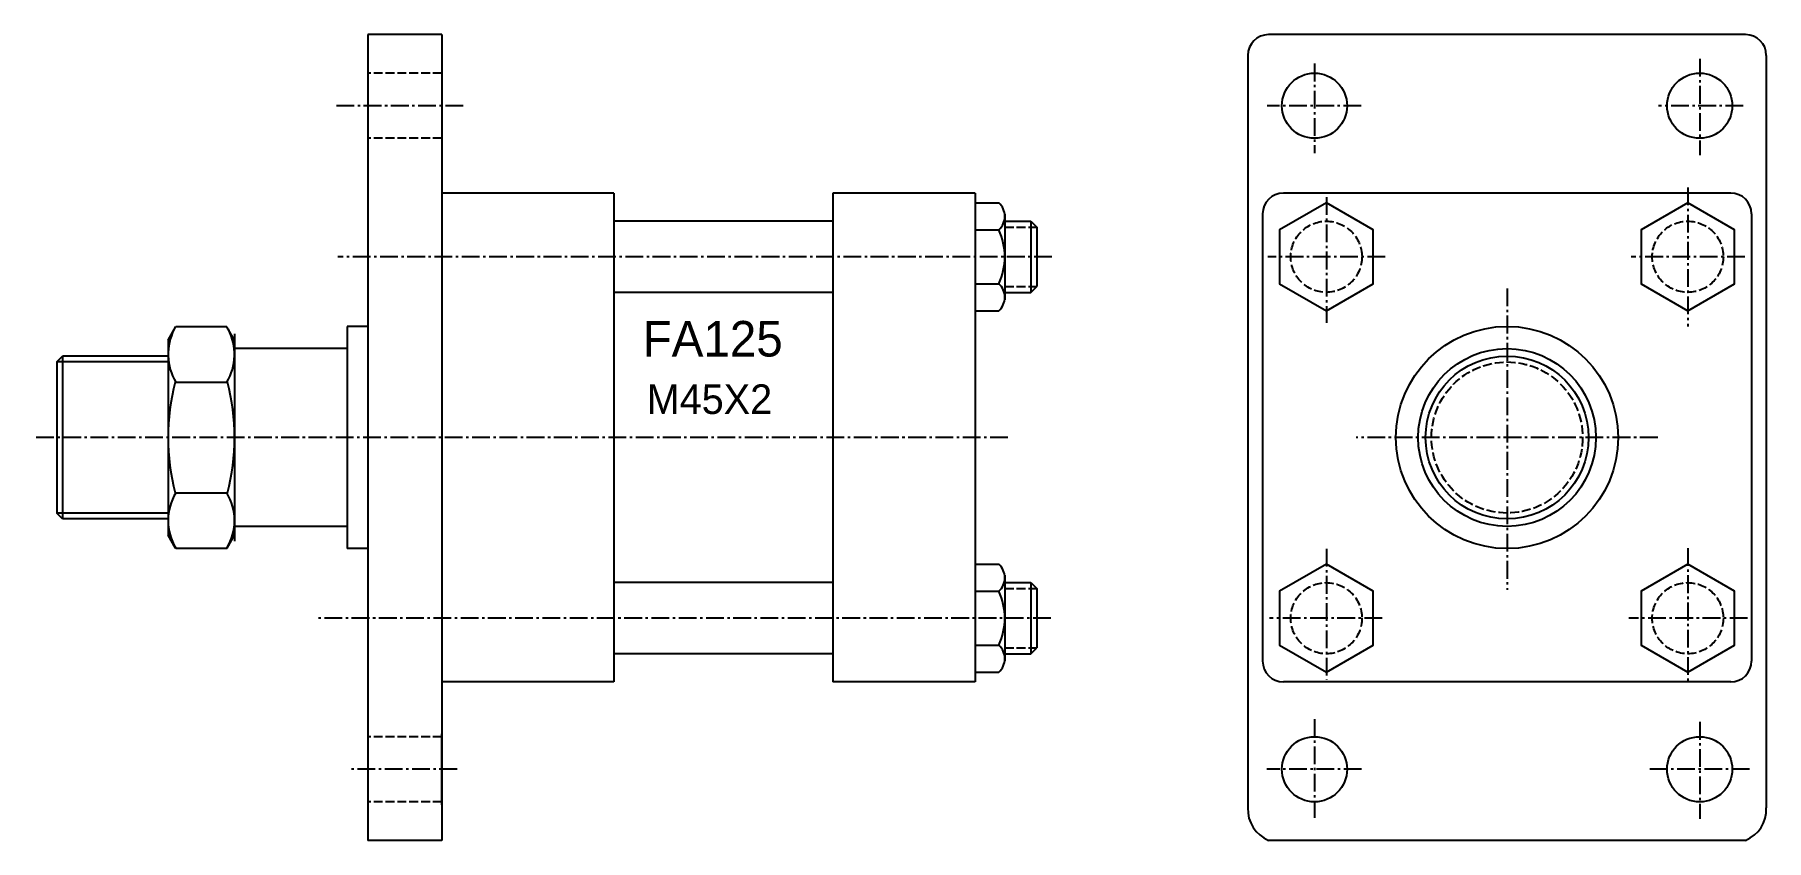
# Model space of a CAD drawing. Extents: x 34 to 618, y 134 to 406.
import ezdxf

# ---------------------------------------------------------------- set-up
doc = ezdxf.new("R2010")
doc.units = 0
doc.header["$MEASUREMENT"] = 0
doc.linetypes.add('DASHED', pattern=[4, 3, -1])
doc.linetypes.add('SCENTER', pattern=[9.2, 6, -1.2, 0.8, -1.2])
for name, color, linetype in [('CON', 2, 'CONTINUOUS'), ('DAS', 3, 'DASHED'), ('SCEN', 1, 'SCENTER'), ('UTI', 7, 'CONTINUOUS')]:
    doc.layers.add(name, color=color, linetype=linetype)

msp = doc.modelspace()

# ---------------------------------------------------------------- linework, layer by layer
at = {"layer": 'CON'}
for p, q in [((146.27, 406.49), (146.27, 134.49)), ((171.27, 406.49), (146.27, 406.49)), ((171.27, 406.49), (171.27, 134.49)), ((611.3, 406.49), (450.3, 406.49)), ((443.3, 399.49), (443.3, 145.49)), ((618.3, 399.49), (618.3, 145.49)), ((229.27, 352.99), (171.27, 352.99)), ((229.27, 352.99), (229.27, 187.99)), ((303.27, 352.99), (303.27, 187.99)), ((351.27, 352.99), (303.27, 352.99)), ((351.27, 352.99), (351.27, 187.99)), ((606.3, 352.99), (455.3, 352.99)), ((351.27, 349.71), (359.27, 349.71)), ((361.27, 345.99), (361.27, 316.99)), ((448.3, 345.99), (448.3, 194.99)), ((613.3, 345.99), (613.3, 194.99)), ((303.27, 343.49), (229.27, 343.49)), ((351.27, 340.6), (359.27, 340.6)), ((361.27, 343.49), (370.1, 343.49)), ((370.1, 343.49), (370.1, 319.49)), ((370.1, 343.49), (372.1, 341.49)), ((372.1, 341.49), (372.1, 321.49)), ((351.27, 322.38), (359.27, 322.38)), ((370.1, 319.49), (372.1, 321.49)), ((303.27, 319.49), (229.27, 319.49)), ((361.27, 319.49), (370.1, 319.49)), ((351.27, 313.27), (359.27, 313.27)), ((78.88, 303.39), (81.49, 307.91)), ((98.69, 307.85), (81.45, 307.85)), ((101.27, 303.39), (98.69, 307.85)), ((101.27, 305.49), (101.27, 235.49)), ((139.27, 307.99), (139.27, 232.99)), ((146.27, 307.99), (139.27, 307.99)), ((78.88, 303.39), (78.88, 237.47)), ((101.27, 303.39), (101.27, 237.47)), ((139.27, 300.49), (101.27, 300.49)), ((41.27, 295.99), (43.27, 297.99)), ((41.27, 295.99), (41.27, 244.99)), ((43.27, 297.99), (43.27, 242.99)), ((78.88, 297.99), (43.27, 297.99)), ((81.27, 289.17), (98.88, 289.17)), ((81.27, 289.17), (98.88, 289.17)), ((81.27, 251.81), (98.88, 251.81)), ((43.27, 242.99), (41.27, 244.99)), ((78.88, 242.99), (43.27, 242.99)), ((139.27, 240.49), (101.27, 240.49)), ((81.39, 233.13), (78.88, 237.47)), ((98.76, 233.13), (101.27, 237.47)), ((81.45, 233.13), (98.76, 233.13)), ((146.27, 232.99), (139.27, 232.99)), ((351.27, 227.71), (359.27, 227.71)), ((361.27, 223.99), (361.27, 194.99)), ((303.27, 221.49), (229.27, 221.49)), ((351.27, 218.6), (359.27, 218.6)), ((361.27, 221.49), (370.1, 221.49)), ((370.1, 221.49), (370.1, 197.49)), ((370.1, 221.49), (372.1, 219.49)), ((372.1, 219.49), (372.1, 199.49)), ((351.27, 200.38), (359.27, 200.38)), ((370.1, 197.49), (372.1, 199.49)), ((303.27, 197.49), (229.27, 197.49)), ((361.27, 197.49), (370.1, 197.49)), ((229.27, 187.99), (171.27, 187.99)), ((351.27, 187.99), (303.27, 187.99)), ((351.27, 191.27), (359.27, 191.27)), ((606.3, 187.99), (455.3, 187.99)), ((171.27, 146.49), (171.27, 170.49)), ((171.27, 134.49), (146.27, 134.49)), ((611.3, 134.49), (450.3, 134.49))]:
    msp.add_line(p, q, dxfattribs=at)
for points in [[(469.8, 313.27), (485.58, 322.38), (485.58, 340.6), (469.8, 349.71), (454.03, 340.6), (454.03, 322.38)], [(591.8, 313.27), (607.58, 322.38), (607.58, 340.6), (591.8, 349.71), (576.03, 340.6), (576.03, 322.38)], [(469.8, 191.27), (485.58, 200.38), (485.58, 218.6), (469.8, 227.71), (454.03, 218.6), (454.03, 200.38)], [(591.8, 191.27), (607.58, 200.38), (607.58, 218.6), (591.8, 227.71), (576.03, 218.6), (576.03, 200.38)]]:
    msp.add_lwpolyline(points, close=True, dxfattribs=at)
for centre, radius in [((465.8, 382.49), 11), ((595.8, 382.49), 11), ((530.8, 270.49), 37.5), ((530.8, 270.49), 30), ((530.8, 270.49), 27.5), ((465.8, 158.49), 11), ((595.8, 158.49), 11)]:
    msp.add_circle(centre, radius, dxfattribs=at)
for centre, radius, start, end in [((450.3, 399.49), 7, 90, 180), ((611.3, 399.49), 7, 0, 90), ((455.3, 345.99), 7, 90, 180), ((606.3, 345.99), 7, 0, 90), ((355.08, 345.15), 6.19, 312.58168, 47.41832), ((339.53, 331.49), 21.74, 335.23107, 24.76893), ((355.08, 317.83), 6.19, 312.58168, 47.41832), ((97.42, 298.59), 18.54, 152.98633, 210.53537), ((82.73, 298.59), 18.54, 329.46463, 27.01367), ((153.19, 270.49), 74.31, 165.44114, 194.55886), ((26.96, 270.49), 74.31, 345.44114, 14.55886), ((97.13, 242.47), 18.25, 149.21587, 210.78413), ((83.02, 242.47), 18.25, 329.21587, 30.78413), ((355.08, 223.15), 6.19, 312.58168, 47.41832), ((339.53, 209.49), 21.74, 335.23107, 24.76893), ((355.08, 195.83), 6.19, 312.58168, 47.41832), ((455.3, 194.99), 7, 180, 270), ((606.3, 194.99), 7, 270, 0), ((454.68, 145), 11.39, 177.55505, 247.38733), ((606.92, 145), 11.39, 292.61267, 2.44495)]:
    msp.add_arc(centre, radius, start, end, dxfattribs=at)
at = {"layer": 'DAS'}
for p, q in [((171.27, 393.49), (146.27, 393.49)), ((171.27, 371.49), (146.27, 371.49)), ((361.27, 341.49), (372.1, 341.49)), ((361.27, 321.49), (372.1, 321.49)), ((361.27, 219.49), (372.1, 219.49)), ((361.27, 199.49), (372.1, 199.49)), ((171.27, 169.49), (146.27, 169.49)), ((171.27, 147.49), (146.27, 147.49))]:
    msp.add_line(p, q, dxfattribs=at)
for centre, radius in [((469.8, 331.49), 12), ((591.8, 331.49), 12), ((530.8, 270.49), 25.5), ((469.8, 209.49), 12), ((591.8, 209.49), 12)]:
    msp.add_circle(centre, radius, dxfattribs=at)
at = {"layer": 'SCEN'}
for p, q in [((595.8, 398.36), (595.8, 365.85)), ((465.8, 396.72), (465.8, 366.51)), ((178.47, 382.49), (135.21, 382.49)), ((481.6, 382.49), (449.82, 382.49)), ((610.53, 382.49), (581.95, 382.49)), ((469.8, 351.64), (469.8, 309.16)), ((591.8, 354.91), (591.8, 307.96)), ((377.19, 331.49), (136.15, 331.49)), ((489.65, 331.49), (450.08, 331.49)), ((611.04, 331.49), (572.68, 331.49)), ((530.8, 320.82), (530.8, 219.07)), ((362.28, 270.49), (33.82, 270.49)), ((581.63, 270.49), (479.82, 270.49)), ((469.8, 232.95), (469.8, 188.75)), ((591.8, 233.16), (591.8, 188.2)), ((376.82, 209.49), (129.47, 209.49)), ((488.69, 209.49), (450.58, 209.49)), ((611.98, 209.49), (571.85, 209.49)), ((465.8, 175.39), (465.8, 142.05)), ((595.8, 174.46), (595.8, 141.81)), ((176.4, 158.49), (140.82, 158.49)), ((481.66, 158.49), (449.69, 158.49)), ((612.58, 158.49), (578.74, 158.49))]:
    msp.add_line(p, q, dxfattribs=at)
at = {"layer": 'UTI'}
for p, q in [((78.88, 295.99), (41.27, 295.99)), ((78.88, 244.99), (41.27, 244.99))]:
    msp.add_line(p, q, dxfattribs=at)

# ---------------------------------------------------------------- texts
for s, height, p in [('FA125', 12, (239.03, 297.83)), ('M45X2', 10, (240.38, 278.43))]:
    msp.add_text(s, height=height, dxfattribs=at).set_placement(p)

doc.saveas('drawing.dxf')
